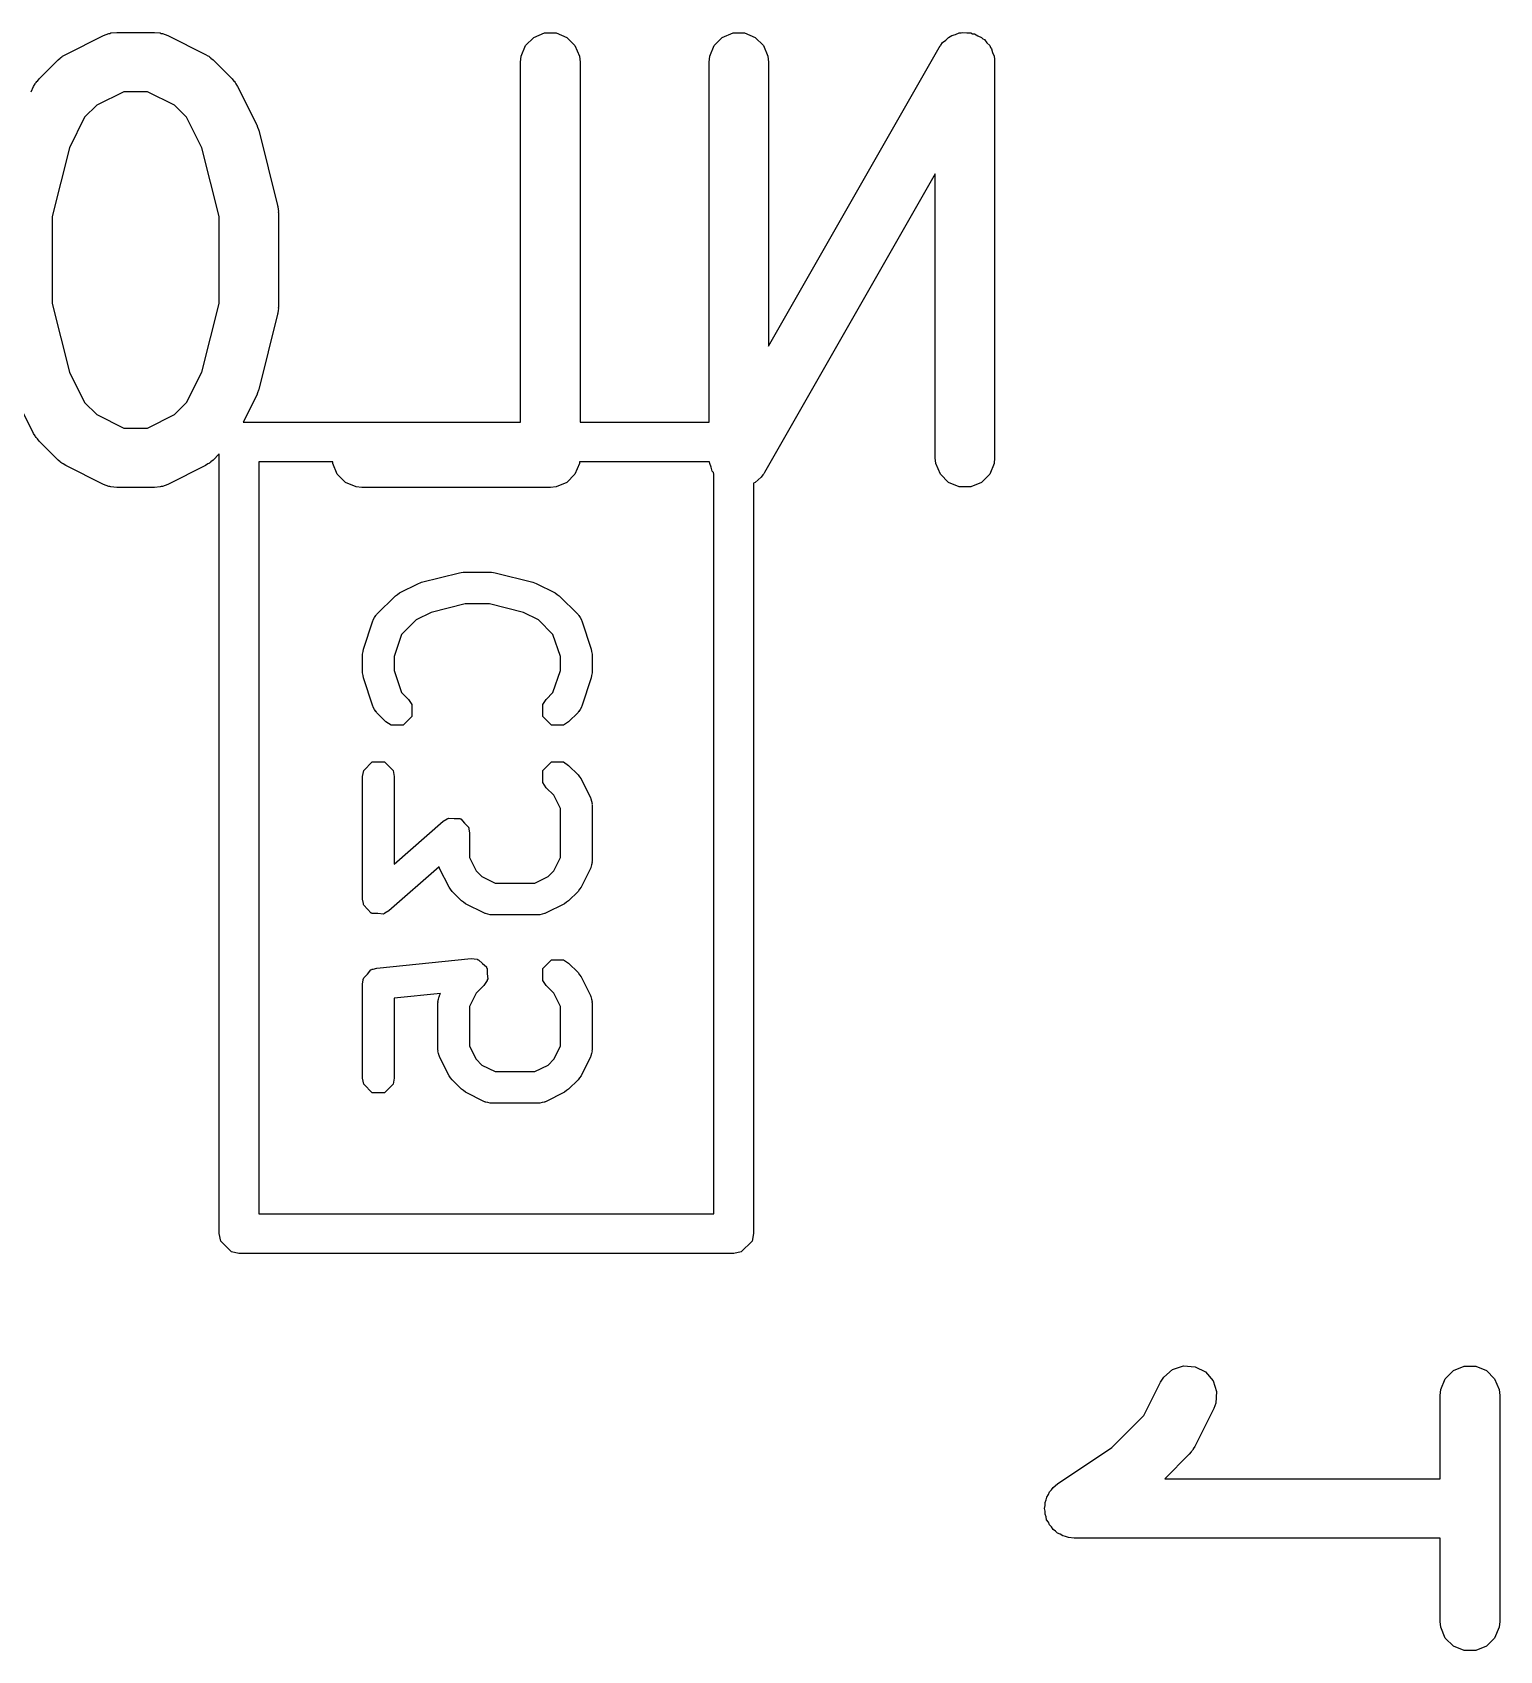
# Model space of a CAD drawing. Extents: x 3.93 to 7.47, y -4.9 to -2.95.
# Drawn here: x 5.8035 to 5.9495, y -3.6204 to -3.4594 of the extents above; entities that cross this region are included whole.
import ezdxf

# ---------------------------------------------------------------- set-up
doc = ezdxf.new("R2010")
doc.units = 0
doc.header["$MEASUREMENT"] = 0
doc.layers.add('BLACK', color=7, linetype='CONTINUOUS')

msp = doc.modelspace()

# ---------------------------------------------------------------- linework, layer by layer
at = {"layer": 'BLACK', "linetype": 'CONTINUOUS'}
for p, q in [((5.80685, -3.46159), (5.8106, -3.45971)), ((5.8106, -3.45971), (5.81114, -3.4595)), ((5.81114, -3.4595), (5.81124, -3.4595)), ((5.81124, -3.4595), (5.81134, -3.45946)), ((5.81134, -3.45946), (5.81192, -3.4594)), ((5.81192, -3.4594), (5.81567, -3.4594)), ((5.81567, -3.4594), (5.81624, -3.45946)), ((5.81624, -3.45946), (5.81634, -3.4595)), ((5.81634, -3.4595), (5.81645, -3.4595)), ((5.81645, -3.4595), (5.81699, -3.45971)), ((5.81699, -3.45971), (5.82074, -3.46159)), ((5.85214, -3.46178), (5.85258, -3.46071)), ((5.85258, -3.46071), (5.8534, -3.4599)), ((5.8534, -3.4599), (5.85446, -3.45946)), ((5.85446, -3.45946), (5.85561, -3.45946)), ((5.85561, -3.45946), (5.85668, -3.4599)), ((5.85668, -3.4599), (5.85749, -3.46071)), ((5.85749, -3.46071), (5.85793, -3.46178)), ((5.87089, -3.46178), (5.87133, -3.46071)), ((5.87133, -3.46071), (5.87214, -3.4599)), ((5.87214, -3.4599), (5.87321, -3.45946)), ((5.87321, -3.45946), (5.87436, -3.45946)), ((5.87436, -3.45946), (5.87542, -3.4599)), ((5.87542, -3.4599), (5.87624, -3.46071)), ((5.87624, -3.46071), (5.87668, -3.46178)), ((5.87674, -3.4906), (5.89372, -3.46089)), ((5.89372, -3.46089), (5.8938, -3.46077)), ((5.8938, -3.46077), (5.89383, -3.46071)), ((5.89383, -3.46071), (5.89388, -3.46066)), ((5.89388, -3.46066), (5.89405, -3.46042)), ((5.89405, -3.46042), (5.89436, -3.46017)), ((5.89436, -3.46017), (5.89464, -3.4599)), ((5.89464, -3.4599), (5.89481, -3.45982)), ((5.89481, -3.45982), (5.89496, -3.45971)), ((5.89496, -3.45971), (5.89534, -3.45961)), ((5.89534, -3.45961), (5.8957, -3.45946)), ((5.8957, -3.45946), (5.89589, -3.45946)), ((5.89589, -3.45946), (5.89607, -3.45941)), ((5.89607, -3.45941), (5.89646, -3.45946)), ((5.89646, -3.45946), (5.89686, -3.45946)), ((5.89686, -3.45946), (5.89703, -3.45953)), ((5.89703, -3.45953), (5.89722, -3.45955)), ((5.89722, -3.45955), (5.89756, -3.45975)), ((5.89756, -3.45975), (5.89792, -3.4599)), ((5.89792, -3.4599), (5.89805, -3.46003)), ((5.89805, -3.46003), (5.89822, -3.46012)), ((5.89822, -3.46012), (5.89846, -3.46043)), ((5.89846, -3.46043), (5.89874, -3.46071)), ((5.89874, -3.46071), (5.89881, -3.46089)), ((5.89881, -3.46089), (5.89892, -3.46103)), ((5.8042, -3.46401), (5.80608, -3.46214)), ((5.80608, -3.46214), (5.8063, -3.46195)), ((5.8063, -3.46195), (5.80636, -3.46189)), ((5.80636, -3.46189), (5.80644, -3.46184)), ((5.80644, -3.46184), (5.80653, -3.46177)), ((5.80653, -3.46177), (5.8066, -3.46174)), ((5.8066, -3.46174), (5.80685, -3.46159)), ((5.82074, -3.46159), (5.82098, -3.46174)), ((5.82098, -3.46174), (5.82106, -3.46177)), ((5.82106, -3.46177), (5.82114, -3.46184)), ((5.82114, -3.46184), (5.82123, -3.46189)), ((5.82123, -3.46189), (5.82128, -3.46195)), ((5.82128, -3.46195), (5.8215, -3.46214)), ((5.8215, -3.46214), (5.82338, -3.46401)), ((5.85208, -3.46235), (5.85214, -3.46178)), ((5.85208, -3.49818), (5.85208, -3.46235)), ((5.85793, -3.46178), (5.85799, -3.46235)), ((5.85799, -3.46235), (5.85799, -3.49818)), ((5.87083, -3.46235), (5.87089, -3.46178)), ((5.87083, -3.49818), (5.87083, -3.46235)), ((5.87668, -3.46178), (5.87674, -3.46235)), ((5.87674, -3.46235), (5.87674, -3.4906)), ((5.89892, -3.46103), (5.89903, -3.46141)), ((5.89903, -3.46141), (5.89918, -3.46178)), ((5.89918, -3.46178), (5.89921, -3.46207)), ((5.89921, -3.46207), (5.89923, -3.46215)), ((5.89923, -3.46215), (5.89922, -3.4622)), ((5.89922, -3.4622), (5.89923, -3.46235)), ((5.89923, -3.46235), (5.89923, -3.50172)), ((5.80402, -3.46424), (5.8042, -3.46401)), ((5.82338, -3.46401), (5.82356, -3.46424)), ((5.80339, -3.4653), (5.80365, -3.46478)), ((5.80365, -3.46478), (5.80381, -3.46453)), ((5.80381, -3.46453), (5.80384, -3.46446)), ((5.80384, -3.46446), (5.8039, -3.46438)), ((5.8039, -3.46438), (5.80396, -3.46429)), ((5.80396, -3.46429), (5.80402, -3.46424)), ((5.81261, -3.4653), (5.80992, -3.46665)), ((5.81497, -3.4653), (5.81261, -3.4653)), ((5.81767, -3.46665), (5.81497, -3.4653)), ((5.82356, -3.46424), (5.82362, -3.46429)), ((5.82362, -3.46429), (5.82368, -3.46438)), ((5.82368, -3.46438), (5.82374, -3.46446)), ((5.82374, -3.46446), (5.82377, -3.46453)), ((5.82377, -3.46453), (5.82393, -3.46478)), ((5.82393, -3.46478), (5.82581, -3.46853)), ((5.80992, -3.46665), (5.80872, -3.46785)), ((5.81886, -3.46785), (5.81767, -3.46665)), ((5.80872, -3.46785), (5.8072, -3.47088)), ((5.82038, -3.47088), (5.81886, -3.46785)), ((5.82581, -3.46853), (5.82582, -3.46857)), ((5.82582, -3.46857), (5.82583, -3.46859)), ((5.82583, -3.46859), (5.82592, -3.46883)), ((5.82592, -3.46883), (5.82601, -3.46907)), ((5.82601, -3.46907), (5.82601, -3.46909)), ((5.82601, -3.46909), (5.82603, -3.46914)), ((5.82603, -3.46914), (5.8279, -3.47663)), ((5.8072, -3.47088), (5.80549, -3.47771)), ((5.82209, -3.47771), (5.82038, -3.47088)), ((5.89333, -3.47347), (5.87635, -3.50319)), ((5.89333, -3.50172), (5.89333, -3.47347)), ((5.8279, -3.47663), (5.82792, -3.47673)), ((5.82792, -3.47673), (5.82794, -3.47677)), ((5.82794, -3.47677), (5.82796, -3.47699)), ((5.82796, -3.47699), (5.82799, -3.47721)), ((5.80549, -3.47771), (5.80549, -3.48636)), ((5.82209, -3.48636), (5.82209, -3.47771)), ((5.82799, -3.47721), (5.82798, -3.47725)), ((5.82798, -3.47725), (5.82799, -3.47735)), ((5.82799, -3.47735), (5.82799, -3.48672)), ((5.80549, -3.48636), (5.8072, -3.49319)), ((5.82038, -3.49319), (5.82209, -3.48636)), ((5.8279, -3.48744), (5.82603, -3.49494)), ((5.82792, -3.48734), (5.8279, -3.48744)), ((5.82794, -3.4873), (5.82792, -3.48734)), ((5.82796, -3.48708), (5.82794, -3.4873)), ((5.82799, -3.48687), (5.82796, -3.48708)), ((5.82799, -3.48672), (5.82798, -3.48682)), ((5.82798, -3.48682), (5.82799, -3.48687)), ((5.8072, -3.49319), (5.80872, -3.49622)), ((5.81886, -3.49622), (5.82038, -3.49319)), ((5.80365, -3.49929), (5.80178, -3.49554)), ((5.80872, -3.49622), (5.80992, -3.49742)), ((5.81767, -3.49742), (5.81886, -3.49622)), ((5.82581, -3.49554), (5.82449, -3.49818)), ((5.82582, -3.4955), (5.82581, -3.49554)), ((5.82583, -3.49548), (5.82582, -3.4955)), ((5.82592, -3.49524), (5.82583, -3.49548)), ((5.82601, -3.495), (5.82592, -3.49524)), ((5.82603, -3.49494), (5.82601, -3.49498)), ((5.82601, -3.49498), (5.82601, -3.495)), ((5.80992, -3.49742), (5.81261, -3.49877)), ((5.81497, -3.49877), (5.81767, -3.49742)), ((5.80381, -3.49954), (5.80365, -3.49929)), ((5.81261, -3.49877), (5.81497, -3.49877)), ((5.82449, -3.49818), (5.85208, -3.49818)), ((5.85799, -3.49818), (5.87083, -3.49818)), ((5.80384, -3.49961), (5.80381, -3.49954)), ((5.8039, -3.49969), (5.80384, -3.49961)), ((5.80396, -3.49978), (5.8039, -3.49969)), ((5.80402, -3.49983), (5.80396, -3.49978)), ((5.8042, -3.50006), (5.80402, -3.49983)), ((5.80608, -3.50194), (5.8042, -3.50006)), ((5.8063, -3.50212), (5.80608, -3.50194)), ((5.80636, -3.50218), (5.8063, -3.50212)), ((5.80644, -3.50224), (5.80636, -3.50218)), ((5.80653, -3.5023), (5.80644, -3.50224)), ((5.8066, -3.50233), (5.80653, -3.5023)), ((5.80685, -3.50249), (5.8066, -3.50233)), ((5.8106, -3.50436), (5.80685, -3.50249)), ((5.82074, -3.50249), (5.81699, -3.50436)), ((5.82098, -3.50233), (5.82074, -3.50249)), ((5.82106, -3.5023), (5.82098, -3.50233)), ((5.82114, -3.50224), (5.82106, -3.5023)), ((5.82123, -3.50218), (5.82114, -3.50224)), ((5.82128, -3.50212), (5.82123, -3.50218)), ((5.8215, -3.50194), (5.82128, -3.50212)), ((5.8221, -3.50134), (5.8215, -3.50194)), ((5.8221, -3.57889), (5.8221, -3.50134)), ((5.83339, -3.50212), (5.82604, -3.50212)), ((5.82604, -3.50212), (5.82604, -3.57692)), ((5.83339, -3.5023), (5.83339, -3.50212)), ((5.83383, -3.50336), (5.83339, -3.5023)), ((5.85793, -3.5023), (5.85749, -3.50336)), ((5.85795, -3.50212), (5.85793, -3.5023)), ((5.87087, -3.50212), (5.85795, -3.50212)), ((5.87089, -3.5023), (5.87087, -3.50212)), ((5.87104, -3.50266), (5.87089, -3.5023)), ((5.87114, -3.50304), (5.87104, -3.50266)), ((5.89338, -3.5023), (5.89333, -3.50172)), ((5.89383, -3.50336), (5.89338, -3.5023)), ((5.89918, -3.5023), (5.89874, -3.50336)), ((5.89923, -3.50172), (5.89918, -3.5023)), ((5.83465, -3.50418), (5.83383, -3.50336)), ((5.83571, -3.50462), (5.83465, -3.50418)), ((5.85668, -3.50418), (5.85561, -3.50462)), ((5.85749, -3.50336), (5.85668, -3.50418)), ((5.87126, -3.50319), (5.87114, -3.50304)), ((5.87131, -3.50333), (5.87126, -3.50319)), ((5.87131, -3.57692), (5.87131, -3.50333)), ((5.87542, -3.50418), (5.87525, -3.50425)), ((5.87525, -3.50425), (5.87525, -3.50425)), ((5.87525, -3.50425), (5.87525, -3.57889)), ((5.8757, -3.5039), (5.87542, -3.50418)), ((5.87601, -3.50366), (5.8757, -3.5039)), ((5.87618, -3.50342), (5.87601, -3.50366)), ((5.87624, -3.50336), (5.87618, -3.50342)), ((5.87626, -3.50331), (5.87624, -3.50336)), ((5.87635, -3.50319), (5.87626, -3.50331)), ((5.89464, -3.50418), (5.89383, -3.50336)), ((5.8957, -3.50462), (5.89464, -3.50418)), ((5.89792, -3.50418), (5.89686, -3.50462)), ((5.89874, -3.50336), (5.89792, -3.50418)), ((5.81114, -3.50457), (5.8106, -3.50436)), ((5.81124, -3.50458), (5.81114, -3.50457)), ((5.81134, -3.50462), (5.81124, -3.50458)), ((5.81192, -3.50468), (5.81134, -3.50462)), ((5.81567, -3.50468), (5.81192, -3.50468)), ((5.81624, -3.50462), (5.81567, -3.50468)), ((5.81634, -3.50458), (5.81624, -3.50462)), ((5.81645, -3.50457), (5.81634, -3.50458)), ((5.81699, -3.50436), (5.81645, -3.50457)), ((5.83629, -3.50468), (5.83571, -3.50462)), ((5.85504, -3.50468), (5.83629, -3.50468)), ((5.85561, -3.50462), (5.85504, -3.50468)), ((5.89686, -3.50462), (5.8957, -3.50462)), ((5.84224, -3.51409), (5.84599, -3.51315)), ((5.84599, -3.51315), (5.84618, -3.51314)), ((5.84618, -3.51314), (5.84637, -3.5131)), ((5.84637, -3.5131), (5.84918, -3.5131)), ((5.84918, -3.5131), (5.84937, -3.51314)), ((5.84937, -3.51314), (5.84956, -3.51315)), ((5.84956, -3.51315), (5.85331, -3.51409)), ((5.83776, -3.51731), (5.83963, -3.51544)), ((5.83963, -3.51544), (5.83984, -3.5153)), ((5.83984, -3.5153), (5.84004, -3.51514)), ((5.84004, -3.51514), (5.84192, -3.51421)), ((5.84192, -3.51421), (5.84208, -3.51416)), ((5.84208, -3.51416), (5.84224, -3.51409)), ((5.85331, -3.51409), (5.85347, -3.51416)), ((5.85347, -3.51416), (5.85364, -3.51421)), ((5.85364, -3.51421), (5.85551, -3.51514)), ((5.85551, -3.51514), (5.85571, -3.5153)), ((5.85571, -3.5153), (5.85592, -3.51544)), ((5.85592, -3.51544), (5.85779, -3.51731)), ((5.84317, -3.5171), (5.84168, -3.51785)), ((5.84656, -3.51625), (5.84317, -3.5171)), ((5.84899, -3.51625), (5.84656, -3.51625)), ((5.85238, -3.5171), (5.84899, -3.51625)), ((5.85387, -3.51785), (5.85238, -3.5171)), ((5.83644, -3.52074), (5.83738, -3.51793)), ((5.83738, -3.51793), (5.83742, -3.51786)), ((5.83742, -3.51782), (5.83756, -3.51761)), ((5.83742, -3.51786), (5.83742, -3.51782)), ((5.83756, -3.51761), (5.83768, -3.51739)), ((5.83768, -3.51739), (5.83771, -3.51738)), ((5.83771, -3.51738), (5.83776, -3.51731)), ((5.84168, -3.51785), (5.84025, -3.51928)), ((5.8553, -3.51928), (5.85387, -3.51785)), ((5.85779, -3.51731), (5.85784, -3.51738)), ((5.85784, -3.51738), (5.85787, -3.51739)), ((5.85787, -3.51739), (5.85799, -3.51761)), ((5.85799, -3.51761), (5.85814, -3.51782)), ((5.85814, -3.51782), (5.85814, -3.51786)), ((5.85814, -3.51786), (5.85817, -3.51793)), ((5.85817, -3.51793), (5.85911, -3.52074)), ((5.84025, -3.51928), (5.83951, -3.52149)), ((5.85604, -3.52149), (5.8553, -3.51928)), ((5.83636, -3.52124), (5.83641, -3.52099)), ((5.83636, -3.52311), (5.83636, -3.52124)), ((5.83641, -3.52099), (5.83644, -3.52074)), ((5.83951, -3.52149), (5.83951, -3.52286)), ((5.85604, -3.52286), (5.85604, -3.52149)), ((5.85911, -3.52074), (5.85914, -3.52099)), ((5.85914, -3.52099), (5.85919, -3.52124)), ((5.85919, -3.52124), (5.85919, -3.52311)), ((5.83641, -3.52336), (5.83636, -3.52311)), ((5.83644, -3.52361), (5.83641, -3.52336)), ((5.83738, -3.52642), (5.83644, -3.52361)), ((5.83951, -3.52286), (5.84025, -3.52507)), ((5.8553, -3.52507), (5.85604, -3.52286)), ((5.85911, -3.52361), (5.85817, -3.52642)), ((5.85914, -3.52336), (5.85911, -3.52361)), ((5.85919, -3.52311), (5.85914, -3.52336)), ((5.84025, -3.52507), (5.84092, -3.52575)), ((5.85463, -3.52575), (5.8553, -3.52507)), ((5.83742, -3.52649), (5.83738, -3.52642)), ((5.83742, -3.52653), (5.83742, -3.52649)), ((5.83756, -3.52674), (5.83742, -3.52653)), ((5.83768, -3.52696), (5.83756, -3.52674)), ((5.84092, -3.52575), (5.84126, -3.52626)), ((5.84126, -3.52626), (5.84126, -3.52746)), ((5.85429, -3.52626), (5.85463, -3.52575)), ((5.85429, -3.52746), (5.85429, -3.52626)), ((5.85799, -3.52674), (5.85787, -3.52696)), ((5.85814, -3.52653), (5.85799, -3.52674)), ((5.85817, -3.52642), (5.85814, -3.52649)), ((5.85814, -3.52649), (5.85814, -3.52653)), ((5.83771, -3.52697), (5.83768, -3.52696)), ((5.83776, -3.52704), (5.83771, -3.52697)), ((5.83869, -3.52798), (5.83776, -3.52704)), ((5.8392, -3.52832), (5.83869, -3.52798)), ((5.84041, -3.52832), (5.8392, -3.52832)), ((5.84126, -3.52746), (5.84041, -3.52832)), ((5.85514, -3.52832), (5.85429, -3.52746)), ((5.85635, -3.52832), (5.85514, -3.52832)), ((5.85686, -3.52798), (5.85635, -3.52832)), ((5.85779, -3.52704), (5.85686, -3.52798)), ((5.85784, -3.52697), (5.85779, -3.52704)), ((5.85787, -3.52696), (5.85784, -3.52697)), ((5.83636, -3.53342), (5.83648, -3.53282)), ((5.83648, -3.53282), (5.83733, -3.53197)), ((5.83733, -3.53197), (5.83854, -3.53197)), ((5.83854, -3.53197), (5.83939, -3.53282)), ((5.83939, -3.53282), (5.83951, -3.53342)), ((5.85429, -3.53282), (5.85514, -3.53197)), ((5.85429, -3.53403), (5.85429, -3.53282)), ((5.85514, -3.53197), (5.85635, -3.53197)), ((5.85635, -3.53197), (5.85686, -3.53231)), ((5.85686, -3.53231), (5.85779, -3.53325)), ((5.85779, -3.53325), (5.85793, -3.53346)), ((5.83636, -3.54561), (5.83636, -3.53342)), ((5.83951, -3.53342), (5.83951, -3.54214)), ((5.85463, -3.53454), (5.85429, -3.53403)), ((5.85539, -3.53529), (5.85463, -3.53454)), ((5.85793, -3.53346), (5.85809, -3.53366)), ((5.85809, -3.53366), (5.85903, -3.53553)), ((5.85604, -3.53661), (5.85539, -3.53529)), ((5.85903, -3.53553), (5.85905, -3.53561)), ((5.85905, -3.53561), (5.85907, -3.53563)), ((5.85907, -3.53563), (5.85912, -3.53588)), ((5.85912, -3.53588), (5.85919, -3.53612)), ((5.85919, -3.53612), (5.85918, -3.53616)), ((5.85918, -3.53616), (5.85919, -3.53624)), ((5.85919, -3.53624), (5.85919, -3.54186)), ((5.83951, -3.54214), (5.84439, -3.53786)), ((5.84439, -3.53786), (5.84478, -3.53764)), ((5.84478, -3.53764), (5.84483, -3.53759)), ((5.84483, -3.53759), (5.84486, -3.53759)), ((5.84486, -3.53759), (5.84493, -3.53756)), ((5.84493, -3.53756), (5.84548, -3.53759)), ((5.84548, -3.53759), (5.84603, -3.53759)), ((5.84603, -3.53759), (5.84607, -3.53763)), ((5.84607, -3.53763), (5.84613, -3.53764)), ((5.84613, -3.53764), (5.84649, -3.53805)), ((5.84649, -3.53805), (5.84689, -3.53845)), ((5.85604, -3.54149), (5.85604, -3.53661)), ((5.84689, -3.53845), (5.8469, -3.53852)), ((5.8469, -3.53852), (5.84692, -3.53854)), ((5.84692, -3.53854), (5.84692, -3.53861)), ((5.84692, -3.53861), (5.84701, -3.53905)), ((5.84701, -3.53905), (5.84701, -3.54149)), ((5.84397, -3.54242), (5.83897, -3.54679)), ((5.84398, -3.54246), (5.84397, -3.54242)), ((5.844, -3.54249), (5.84398, -3.54246)), ((5.84402, -3.54256), (5.844, -3.54249)), ((5.84496, -3.54444), (5.84402, -3.54256)), ((5.84701, -3.54149), (5.84766, -3.5428)), ((5.84766, -3.5428), (5.84824, -3.54338)), ((5.85481, -3.54338), (5.85539, -3.5428)), ((5.85539, -3.5428), (5.85604, -3.54149)), ((5.85903, -3.54256), (5.85809, -3.54444)), ((5.85905, -3.54249), (5.85903, -3.54256)), ((5.85907, -3.54246), (5.85905, -3.54249)), ((5.85912, -3.54222), (5.85907, -3.54246)), ((5.85919, -3.54197), (5.85912, -3.54222)), ((5.85919, -3.54186), (5.85918, -3.54194)), ((5.85918, -3.54194), (5.85919, -3.54197)), ((5.84512, -3.54464), (5.84496, -3.54444)), ((5.84824, -3.54338), (5.84955, -3.54404)), ((5.84955, -3.54404), (5.8535, -3.54404)), ((5.8535, -3.54404), (5.85481, -3.54338)), ((5.85809, -3.54444), (5.85793, -3.54464)), ((5.83645, -3.54605), (5.83636, -3.54561)), ((5.83644, -3.54611), (5.83645, -3.54605)), ((5.83646, -3.54614), (5.83644, -3.54611)), ((5.83648, -3.54621), (5.83646, -3.54614)), ((5.83687, -3.5466), (5.83648, -3.54621)), ((5.84526, -3.54485), (5.84512, -3.54464)), ((5.84619, -3.54579), (5.84526, -3.54485)), ((5.8464, -3.54593), (5.84619, -3.54579)), ((5.8466, -3.54608), (5.8464, -3.54593)), ((5.84848, -3.54702), (5.8466, -3.54608)), ((5.85645, -3.54608), (5.85457, -3.54702)), ((5.85665, -3.54593), (5.85645, -3.54608)), ((5.85686, -3.54579), (5.85665, -3.54593)), ((5.85779, -3.54485), (5.85686, -3.54579)), ((5.85793, -3.54464), (5.85779, -3.54485)), ((5.83723, -3.54702), (5.83687, -3.5466)), ((5.83729, -3.54703), (5.83723, -3.54702)), ((5.83733, -3.54706), (5.83729, -3.54703)), ((5.83788, -3.54706), (5.83733, -3.54706)), ((5.83844, -3.5471), (5.83788, -3.54706)), ((5.8385, -3.54706), (5.83844, -3.5471)), ((5.83854, -3.54706), (5.8385, -3.54706)), ((5.83858, -3.54702), (5.83854, -3.54706)), ((5.83897, -3.54679), (5.83858, -3.54702)), ((5.84855, -3.54704), (5.84848, -3.54702)), ((5.84858, -3.54706), (5.84855, -3.54704)), ((5.84883, -3.54711), (5.84858, -3.54706)), ((5.84907, -3.54718), (5.84883, -3.54711)), ((5.8491, -3.54717), (5.84907, -3.54718)), ((5.84918, -3.54718), (5.8491, -3.54717)), ((5.85387, -3.54718), (5.84918, -3.54718)), ((5.85395, -3.54717), (5.85387, -3.54718)), ((5.85398, -3.54718), (5.85395, -3.54717)), ((5.85422, -3.54711), (5.85398, -3.54718)), ((5.85447, -3.54706), (5.85422, -3.54711)), ((5.8545, -3.54704), (5.85447, -3.54706)), ((5.85457, -3.54702), (5.8545, -3.54704)), ((5.83719, -3.55266), (5.8373, -3.55263)), ((5.8373, -3.55263), (5.83733, -3.55259)), ((5.83733, -3.55259), (5.83741, -3.55259)), ((5.83741, -3.55259), (5.83778, -3.55248)), ((5.83778, -3.55248), (5.84715, -3.55154)), ((5.84715, -3.55154), (5.84776, -3.5516)), ((5.84776, -3.5516), (5.84783, -3.55165)), ((5.84783, -3.55165), (5.84791, -3.55165)), ((5.84791, -3.55165), (5.84828, -3.55203)), ((5.84828, -3.55203), (5.84869, -3.55236)), ((5.84869, -3.55236), (5.8487, -3.55245)), ((5.8487, -3.55245), (5.84876, -3.55251)), ((5.84876, -3.55251), (5.84876, -3.55304)), ((5.85429, -3.55251), (5.85514, -3.55165)), ((5.85429, -3.55371), (5.85429, -3.55251)), ((5.85514, -3.55165), (5.85635, -3.55165)), ((5.85635, -3.55165), (5.85686, -3.552)), ((5.85686, -3.552), (5.85779, -3.55293)), ((5.83636, -3.55405), (5.83643, -3.55367)), ((5.83636, -3.56342), (5.83636, -3.55405)), ((5.83643, -3.55359), (5.83646, -3.55355)), ((5.83643, -3.55367), (5.83643, -3.55359)), ((5.83646, -3.55355), (5.83648, -3.55344)), ((5.83648, -3.55344), (5.83685, -3.55307)), ((5.83685, -3.55307), (5.83719, -3.55266)), ((5.84842, -3.55422), (5.84766, -3.55498)), ((5.84876, -3.55371), (5.84842, -3.55422)), ((5.84876, -3.55304), (5.84881, -3.55356)), ((5.84881, -3.55356), (5.84876, -3.55363)), ((5.84876, -3.55363), (5.84876, -3.55371)), ((5.85463, -3.55422), (5.85429, -3.55371)), ((5.85539, -3.55498), (5.85463, -3.55422)), ((5.85779, -3.55293), (5.85793, -3.55314)), ((5.85793, -3.55314), (5.85809, -3.55334)), ((5.85809, -3.55334), (5.85903, -3.55522)), ((5.84413, -3.55501), (5.83951, -3.55547)), ((5.83951, -3.55547), (5.83951, -3.56342)), ((5.84386, -3.55581), (5.84393, -3.55557)), ((5.84387, -3.55584), (5.84386, -3.55581)), ((5.84386, -3.55592), (5.84387, -3.55584)), ((5.84393, -3.55557), (5.84398, -3.55532)), ((5.84398, -3.55532), (5.844, -3.55529)), ((5.844, -3.55529), (5.84402, -3.55522)), ((5.84402, -3.55522), (5.84413, -3.55501)), ((5.84766, -3.55498), (5.84701, -3.55629)), ((5.85604, -3.55629), (5.85539, -3.55498)), ((5.85903, -3.55522), (5.85905, -3.55529)), ((5.85905, -3.55529), (5.85907, -3.55532)), ((5.85907, -3.55532), (5.85912, -3.55557)), ((5.85912, -3.55557), (5.85919, -3.55581)), ((5.85919, -3.55581), (5.85918, -3.55584)), ((5.85918, -3.55584), (5.85919, -3.55592)), ((5.84386, -3.56061), (5.84386, -3.55592)), ((5.84701, -3.55629), (5.84701, -3.56024)), ((5.85604, -3.56024), (5.85604, -3.55629)), ((5.85919, -3.55592), (5.85919, -3.56061)), ((5.84387, -3.56069), (5.84386, -3.56061)), ((5.84386, -3.56072), (5.84387, -3.56069)), ((5.84701, -3.56024), (5.84766, -3.56155)), ((5.85539, -3.56155), (5.85604, -3.56024)), ((5.85919, -3.56061), (5.85918, -3.56069)), ((5.85918, -3.56069), (5.85919, -3.56072)), ((5.84393, -3.56096), (5.84386, -3.56072)), ((5.84398, -3.56121), (5.84393, -3.56096)), ((5.844, -3.56124), (5.84398, -3.56121)), ((5.84402, -3.56131), (5.844, -3.56124)), ((5.84496, -3.56319), (5.84402, -3.56131)), ((5.84766, -3.56155), (5.84824, -3.56213)), ((5.84824, -3.56213), (5.84955, -3.56278)), ((5.8535, -3.56278), (5.85481, -3.56213)), ((5.85481, -3.56213), (5.85539, -3.56155)), ((5.85903, -3.56131), (5.85809, -3.56319)), ((5.85905, -3.56124), (5.85903, -3.56131)), ((5.85907, -3.56121), (5.85905, -3.56124)), ((5.85912, -3.56096), (5.85907, -3.56121)), ((5.85919, -3.56072), (5.85912, -3.56096)), ((5.83648, -3.56402), (5.83636, -3.56342)), ((5.83951, -3.56342), (5.83939, -3.56402)), ((5.84512, -3.56339), (5.84496, -3.56319)), ((5.84526, -3.5636), (5.84512, -3.56339)), ((5.84619, -3.56453), (5.84526, -3.5636)), ((5.84955, -3.56278), (5.8535, -3.56278)), ((5.85779, -3.5636), (5.85686, -3.56453)), ((5.85793, -3.56339), (5.85779, -3.5636)), ((5.85809, -3.56319), (5.85793, -3.56339)), ((5.83733, -3.56487), (5.83648, -3.56402)), ((5.83854, -3.56487), (5.83733, -3.56487)), ((5.83939, -3.56402), (5.83854, -3.56487)), ((5.8464, -3.56467), (5.84619, -3.56453)), ((5.8466, -3.56483), (5.8464, -3.56467)), ((5.84848, -3.56577), (5.8466, -3.56483)), ((5.85645, -3.56483), (5.85457, -3.56577)), ((5.85665, -3.56467), (5.85645, -3.56483)), ((5.85686, -3.56453), (5.85665, -3.56467)), ((5.84855, -3.56579), (5.84848, -3.56577)), ((5.84858, -3.56581), (5.84855, -3.56579)), ((5.84883, -3.56586), (5.84858, -3.56581)), ((5.84907, -3.56593), (5.84883, -3.56586)), ((5.8491, -3.56592), (5.84907, -3.56593)), ((5.84918, -3.56593), (5.8491, -3.56592)), ((5.85387, -3.56593), (5.84918, -3.56593)), ((5.85395, -3.56592), (5.85387, -3.56593)), ((5.85398, -3.56593), (5.85395, -3.56592)), ((5.85422, -3.56586), (5.85398, -3.56593)), ((5.85447, -3.56581), (5.85422, -3.56586)), ((5.8545, -3.56579), (5.85447, -3.56581)), ((5.85457, -3.56577), (5.8545, -3.56579)), ((5.82604, -3.57692), (5.87131, -3.57692)), ((5.82225, -3.57964), (5.8221, -3.57889)), ((5.82332, -3.58071), (5.82225, -3.57964)), ((5.8751, -3.57964), (5.87403, -3.58071)), ((5.87525, -3.57889), (5.8751, -3.57964)), ((5.82407, -3.58086), (5.82332, -3.58071)), ((5.87328, -3.58086), (5.82407, -3.58086)), ((5.87403, -3.58071), (5.87328, -3.58086)), ((5.91605, -3.59317), (5.91692, -3.59241)), ((5.91692, -3.59241), (5.91801, -3.59205)), ((5.91801, -3.59205), (5.91916, -3.59213)), ((5.91916, -3.59213), (5.92019, -3.59265)), ((5.92019, -3.59265), (5.92095, -3.59352)), ((5.94405, -3.59334), (5.94486, -3.59252)), ((5.94486, -3.59252), (5.94593, -3.59208)), ((5.94593, -3.59208), (5.94708, -3.59208)), ((5.94708, -3.59208), (5.94814, -3.59252)), ((5.94814, -3.59252), (5.94896, -3.59334)), ((5.91408, -3.59698), (5.91574, -3.59366)), ((5.91574, -3.59366), (5.91605, -3.59317)), ((5.92095, -3.59352), (5.92131, -3.59461)), ((5.94355, -3.59498), (5.94361, -3.5944)), ((5.94361, -3.5944), (5.94405, -3.59334)), ((5.94896, -3.59334), (5.9494, -3.5944)), ((5.9494, -3.5944), (5.94946, -3.59498)), ((5.92123, -3.59576), (5.92102, -3.5963)), ((5.92131, -3.59461), (5.92123, -3.59576)), ((5.94355, -3.60327), (5.94355, -3.59498)), ((5.94946, -3.59498), (5.94946, -3.61748)), ((5.91088, -3.60018), (5.91408, -3.59698)), ((5.92102, -3.5963), (5.91915, -3.60005)), ((5.90549, -3.60377), (5.91088, -3.60018)), ((5.91859, -3.60082), (5.91614, -3.60327)), ((5.91878, -3.60059), (5.91859, -3.60082)), ((5.91884, -3.60054), (5.91878, -3.60059)), ((5.91889, -3.60045), (5.91884, -3.60054)), ((5.91896, -3.60037), (5.91889, -3.60045)), ((5.91899, -3.6003), (5.91896, -3.60037)), ((5.91915, -3.60005), (5.91899, -3.6003)), ((5.90488, -3.60438), (5.90505, -3.60414)), ((5.90505, -3.60414), (5.90549, -3.60377)), ((5.90549, -3.60377), (5.90549, -3.60377)), ((5.90549, -3.60377), (5.90549, -3.60377)), ((5.90549, -3.60377), (5.90549, -3.60377)), ((5.91614, -3.60327), (5.94355, -3.60327)), ((5.90424, -3.60565), (5.90435, -3.60538)), ((5.90424, -3.60594), (5.90424, -3.60565)), ((5.90435, -3.60538), (5.90441, -3.60509)), ((5.90441, -3.60509), (5.90457, -3.60485)), ((5.90457, -3.60485), (5.90468, -3.60459)), ((5.90468, -3.60459), (5.90488, -3.60438)), ((5.90418, -3.60622), (5.90424, -3.60594)), ((5.90424, -3.60651), (5.90418, -3.60622)), ((5.90424, -3.6068), (5.90424, -3.60651)), ((5.90435, -3.60707), (5.90424, -3.6068)), ((5.9044, -3.60735), (5.90435, -3.60707)), ((5.90457, -3.6076), (5.9044, -3.60735)), ((5.90468, -3.60787), (5.90457, -3.6076)), ((5.90488, -3.60807), (5.90468, -3.60787)), ((5.90504, -3.60831), (5.90488, -3.60807)), ((5.90529, -3.60848), (5.90504, -3.60831)), ((5.90549, -3.60868), (5.90529, -3.60848)), ((5.90576, -3.60879), (5.90549, -3.60868)), ((5.906, -3.60895), (5.90576, -3.60879)), ((5.90629, -3.60901), (5.906, -3.60895)), ((5.90656, -3.60912), (5.90629, -3.60901)), ((5.90713, -3.60918), (5.90656, -3.60912)), ((5.94355, -3.60918), (5.90713, -3.60918)), ((5.90713, -3.60918), (5.90713, -3.60918)), ((5.90713, -3.60918), (5.90713, -3.60918)), ((5.90713, -3.60918), (5.90713, -3.60918)), ((5.94355, -3.61748), (5.94355, -3.60918)), ((5.94361, -3.61805), (5.94355, -3.61748)), ((5.94405, -3.61912), (5.94361, -3.61805)), ((5.9494, -3.61805), (5.94896, -3.61912)), ((5.94946, -3.61748), (5.9494, -3.61805)), ((5.94486, -3.61993), (5.94405, -3.61912)), ((5.94593, -3.62037), (5.94486, -3.61993)), ((5.94814, -3.61993), (5.94708, -3.62037)), ((5.94896, -3.61912), (5.94814, -3.61993)), ((5.94708, -3.62037), (5.94593, -3.62037))]:
    msp.add_line(p, q, dxfattribs=at)

doc.saveas('drawing.dxf')
